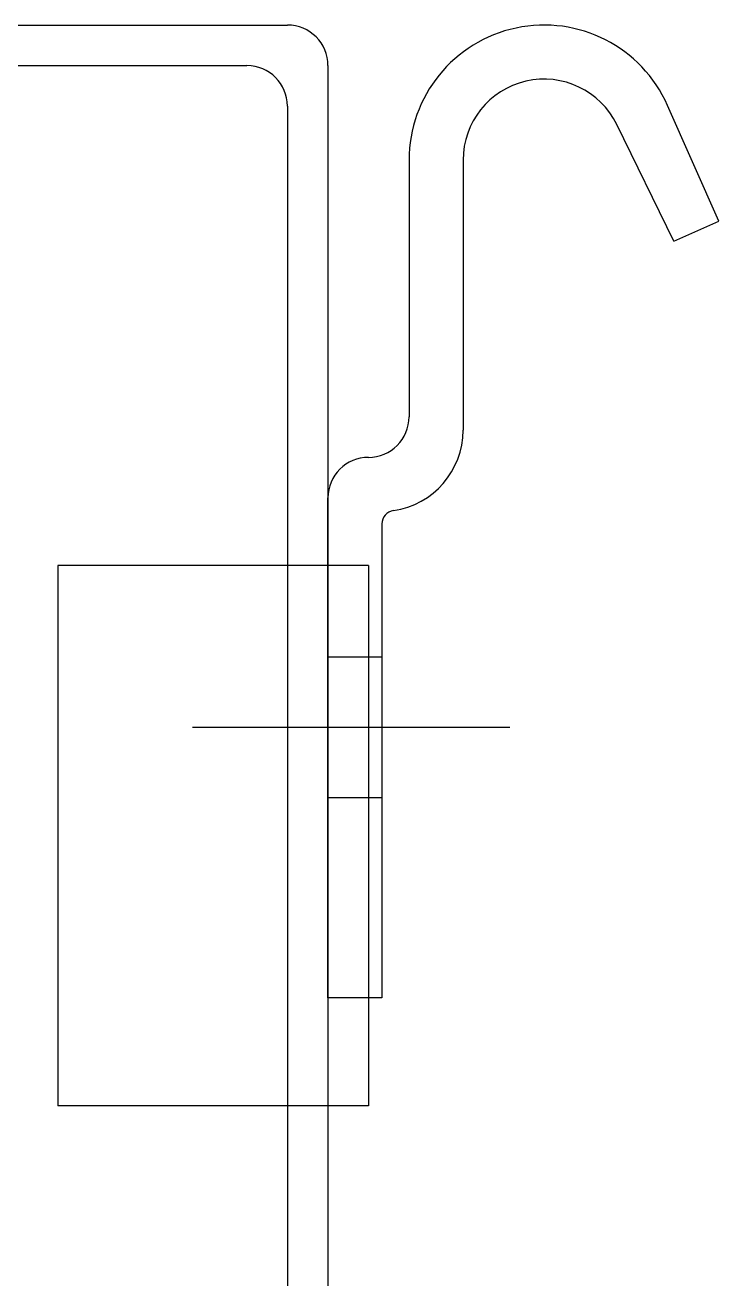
# Model space of a CAD drawing. Extents: x -3080 to 28500, y -1326 to 31609.
# Drawn here: x 6627.689 to 6630.257, y 26403.87 to 26408.511 of the extents above; entities that cross this region are included whole.
import ezdxf

# ---------------------------------------------------------------- set-up
doc = ezdxf.new("R2010")
doc.units = 0
doc.header["$LTSCALE"] = 100
doc.layers.add('0-xref', color=8, linetype='Continuous')
doc.layers.add('188K-SM-07-F10-MECH-CR PIPE-Y2257103$0$AP7P1-SM-08-FNN-120-A(4)-SMP$0$15P6-SM-08-FNN-320-A(10)-UIS-TCM$0$15P6-SM-08-FNN-00-(@10)170308-MIC$0$0-CDS', color=140, linetype='Continuous')

# ---------------------------------------------------------------- blocks, each defined once
blk = doc.blocks.new('188K-SM-07-F10-MECH-CR PIPE-Y2257103$0$CDS-CVD')
at = {"layer": '188K-SM-07-F10-MECH-CR PIPE-Y2257103$0$AP7P1-SM-08-FNN-120-A(4)-SMP$0$15P6-SM-08-FNN-320-A(10)-UIS-TCM$0$15P6-SM-08-FNN-00-(@10)170308-MIC$0$0-CDS', "ltscale": 0.1}
for p, q in [((6627.31, -72926.2522), (6628.66, -72926.2522)), ((6627.31, -72926.4022), (6628.51, -72926.4022)), ((6628.81, -72926.4022), (6628.81, -72972.7522)), ((6628.66, -72926.5522), (6628.66, -72972.4522)), ((6630.2571, -72926.9781), (6630.067, -72926.5495)), ((6630.09, -72927.0522), (6629.8796, -72926.6207)), ((6629.11, -72926.7522), (6629.11, -72927.7022)), ((6629.31, -72926.7522), (6629.31, -72927.7522)), ((6630.09, -72927.0522), (6630.2571, -72926.9781)), ((6628.81, -72929.8522), (6628.81, -72928.0022)), ((6629.01, -72928.0986), (6629.01, -72929.8522)), ((6627.81, -72928.2522), (6627.81, -72930.2522)), ((6628.96, -72928.2522), (6627.81, -72928.2522)), ((6628.66, -72928.2522), (6628.66, -72930.2522)), ((6628.96, -72928.2522), (6628.96, -72930.2522)), ((6629.01, -72928.5922), (6628.81, -72928.5922)), ((6629.4836, -72928.8522), (6628.3087, -72928.8522)), ((6629.01, -72929.1122), (6628.81, -72929.1122)), ((6629.01, -72929.8522), (6628.81, -72929.8522)), ((6628.96, -72930.2522), (6627.81, -72930.2522))]:
    blk.add_line(p, q, dxfattribs=at)
for centre, radius, start, end in [((6628.66, -72926.4022), 0.15, 0, 90), ((6629.61, -72926.7522), 0.5, 23.9157, 180), ((6628.51, -72926.5522), 0.15, 0, 90), ((6629.61, -72926.7522), 0.3, 25.9892, 180), ((6628.96, -72927.7022), 0.15, 270, 0), ((6629.01, -72927.7522), 0.3, 278.2132, 0), ((6628.96, -72928.0022), 0.15, 90, 180), ((6629.06, -72928.0986), 0.05, 98.2132, 180)]:
    blk.add_arc(centre, radius, start, end, dxfattribs=at)
blk = doc.blocks.new('188K-SM-07-F10-MECH-CR PIPE-Y2257103')
blk.add_blockref('188K-SM-07-F10-MECH-CR PIPE-Y2257103$0$CDS-CVD', (0, 99334.7631))

msp = doc.modelspace()

# ---------------------------------------------------------------- block references
at = {"layer": '0-xref'}
msp.add_blockref('188K-SM-07-F10-MECH-CR PIPE-Y2257103', (0, 0), dxfattribs=at)

doc.saveas('drawing.dxf')
